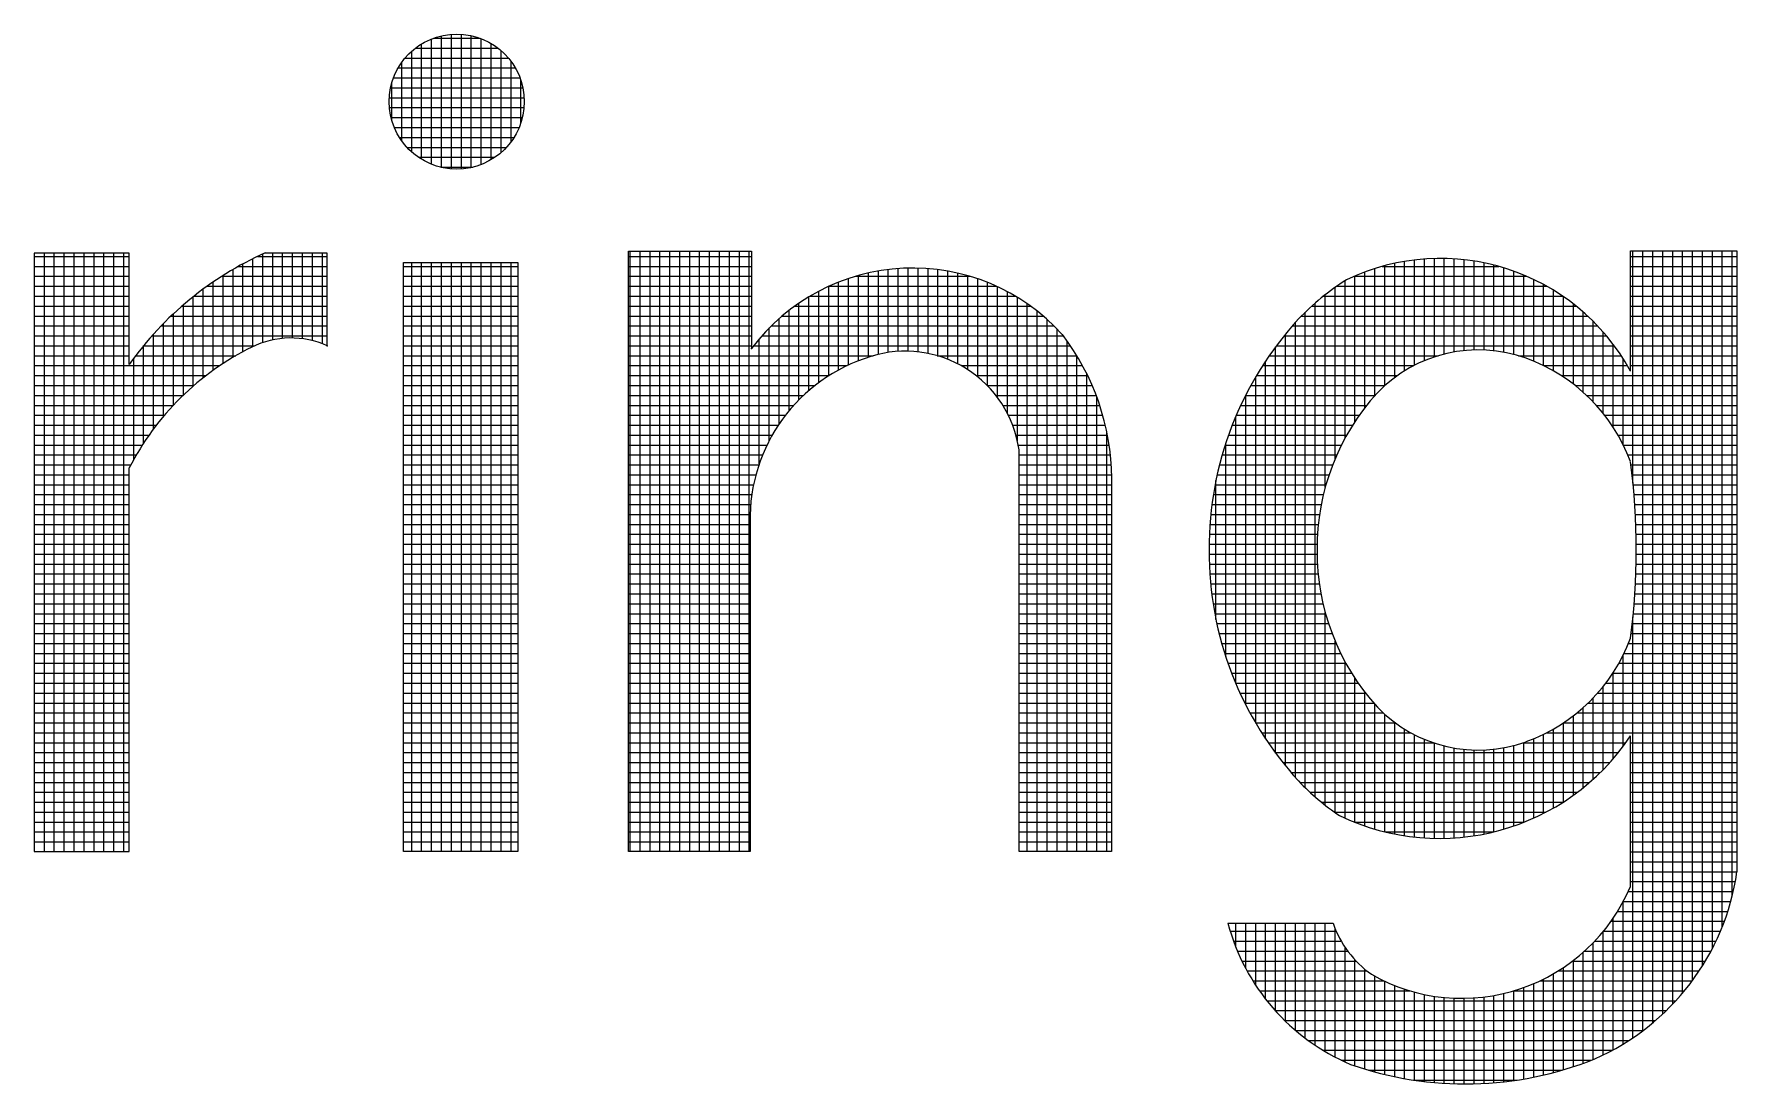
# Model space of a CAD drawing. Header units: inches. Extents: x 1009 to 1850, y 0 to 594.
# Drawn here: x 1739.216 to 1742.194, y 99.481 to 101.318 of the extents above; entities that cross this region are included whole.
import ezdxf

# ---------------------------------------------------------------- set-up
doc = ezdxf.new("R2010")
doc.units = ezdxf.units.IN
doc.header["$MEASUREMENT"] = 0
doc.layers.add('BG ÇÑ±¹Áö¿ª³\xad¹æ±â¼úÁÖ½ÄÈ¸»ç CI', color=7, linetype='Continuous')

msp = doc.modelspace()

# ---------------------------------------------------------------- linework, layer by layer
at = {"layer": 'BG ÇÑ±¹Áö¿ª³\xad¹æ±â¼úÁÖ½ÄÈ¸»ç CI', "color": 7, "linetype": 'Continuous', "lineweight": 25}
for p, q in [((1739.946, 101.0825), (1739.946, 101.3181)), ((1739.9634, 101.0824), (1739.9634, 101.3182)), ((1739.8766, 101.1121), (1739.8766, 101.2885)), ((1739.8831, 101.2939), (1740.0275, 101.2939)), ((1739.8939, 101.0993), (1739.8939, 101.3013)), ((1739.9113, 101.0906), (1739.9113, 101.31)), ((1739.9145, 101.3112), (1739.996, 101.3112)), ((1739.9287, 101.0851), (1739.9287, 101.3155)), ((1739.9808, 101.0849), (1739.9808, 101.3157)), ((1739.9981, 101.0902), (1739.9981, 101.3104)), ((1740.0155, 101.0986), (1740.0155, 101.302)), ((1740.0329, 101.1111), (1740.0329, 101.2894)), ((1739.8528, 101.2591), (1740.0578, 101.2591)), ((1739.8592, 101.1314), (1739.8592, 101.2692)), ((1739.8649, 101.2765), (1740.0456, 101.2765)), ((1740.0502, 101.1299), (1740.0502, 101.2707)), ((1739.8418, 101.167), (1739.8418, 101.2336)), ((1739.8446, 101.2418), (1740.0659, 101.2418)), ((1740.0676, 101.1635), (1740.0676, 101.2371)), ((1739.8373, 101.207), (1740.0733, 101.207)), ((1739.8396, 101.2244), (1740.071, 101.2244)), ((1739.8375, 101.1897), (1740.073, 101.1897)), ((1739.8404, 101.1723), (1740.0701, 101.1723)), ((1739.8461, 101.155), (1740.0644, 101.155)), ((1739.8551, 101.1376), (1740.0554, 101.1376)), ((1739.8683, 101.1202), (1740.0422, 101.1202)), ((1739.8884, 101.1029), (1740.0222, 101.1029)), ((1739.9272, 101.0855), (1739.9834, 101.0855)), ((1739.2161, 100.9353), (1739.2161, 99.8879)), ((1739.3826, 100.9353), (1739.2161, 100.9353)), ((1739.2167, 99.8879), (1739.2167, 100.9353)), ((1739.2341, 99.8879), (1739.2341, 100.9353)), ((1739.2515, 99.8879), (1739.2515, 100.9353)), ((1739.2688, 99.8879), (1739.2688, 100.9353)), ((1739.2862, 99.8879), (1739.2862, 100.9353)), ((1739.3035, 99.8879), (1739.3035, 100.9353)), ((1739.3209, 99.8879), (1739.3209, 100.9353)), ((1739.3383, 99.8879), (1739.3383, 100.9353)), ((1739.3556, 99.8879), (1739.3556, 100.9353)), ((1739.373, 99.8879), (1739.373, 100.9353)), ((1739.3826, 100.7401), (1739.3826, 100.9353)), ((1739.6161, 100.7785), (1739.6161, 100.9334)), ((1739.7289, 100.9353), (1739.6205, 100.9353)), ((1739.6335, 100.7833), (1739.6335, 100.9353)), ((1739.6508, 100.7859), (1739.6508, 100.9353)), ((1739.6682, 100.7866), (1739.6682, 100.9353)), ((1739.6856, 100.7853), (1739.6856, 100.9353)), ((1739.7029, 100.7819), (1739.7029, 100.9353)), ((1739.7203, 100.7765), (1739.7203, 100.9353)), ((1739.7289, 100.7729), (1739.7289, 100.9353)), ((1740.2557, 99.8879), (1740.2557, 100.9383)), ((1740.2557, 100.9383), (1740.4706, 100.9383)), ((1740.2586, 99.8879), (1740.2586, 100.9383)), ((1740.276, 99.8879), (1740.276, 100.9383)), ((1740.2933, 99.8879), (1740.2933, 100.9383)), ((1740.3107, 99.8879), (1740.3107, 100.9383)), ((1740.3281, 99.8879), (1740.3281, 100.9383)), ((1740.3454, 99.8879), (1740.3454, 100.9383)), ((1740.3628, 99.8879), (1740.3628, 100.9383)), ((1740.3801, 99.8879), (1740.3801, 100.9383)), ((1740.3975, 99.8879), (1740.3975, 100.9383)), ((1740.4149, 99.8879), (1740.4149, 100.9383)), ((1740.4322, 99.8879), (1740.4322, 100.9383)), ((1740.4496, 99.8879), (1740.4496, 100.9383)), ((1740.467, 99.8879), (1740.467, 100.9383)), ((1740.4706, 100.9383), (1740.4706, 100.7681)), ((1742.0081, 100.7284), (1742.0081, 100.9389)), ((1742.0081, 100.9389), (1742.1943, 100.9389)), ((1742.0124, 100.5323), (1742.0124, 100.9389)), ((1742.0298, 99.5743), (1742.0298, 100.9389)), ((1742.0471, 99.5881), (1742.0471, 100.9389)), ((1742.0645, 99.6035), (1742.0645, 100.9389)), ((1742.0819, 99.6207), (1742.0819, 100.9389)), ((1742.0992, 99.6401), (1742.0992, 100.9389)), ((1742.1166, 99.6622), (1742.1166, 100.9389)), ((1742.134, 99.6878), (1742.134, 100.9389)), ((1742.1513, 99.7182), (1742.1513, 100.9389)), ((1742.1687, 99.7564), (1742.1687, 100.9389)), ((1742.1861, 99.8105), (1742.1861, 100.9389)), ((1742.1943, 100.9389), (1742.1943, 99.8526)), ((1739.2161, 100.9292), (1739.3826, 100.9292)), ((1739.2161, 100.9119), (1739.3826, 100.9119)), ((1739.564, 100.7528), (1739.564, 100.9066)), ((1739.5733, 100.9119), (1739.7289, 100.9119)), ((1739.5814, 100.7626), (1739.5814, 100.9163)), ((1739.5987, 100.7715), (1739.5987, 100.9252)), ((1739.6071, 100.9292), (1739.7289, 100.9292)), ((1739.8623, 100.9188), (1740.062, 100.9188)), ((1739.8623, 99.8879), (1739.8623, 100.9188)), ((1739.8623, 100.9119), (1740.062, 100.9119)), ((1739.8766, 99.8879), (1739.8766, 100.9188)), ((1739.8939, 99.8879), (1739.8939, 100.9188)), ((1739.9113, 99.8879), (1739.9113, 100.9188)), ((1739.9287, 99.8879), (1739.9287, 100.9188)), ((1739.946, 99.8879), (1739.946, 100.9188)), ((1739.9634, 99.8879), (1739.9634, 100.9188)), ((1739.9808, 99.8879), (1739.9808, 100.9188)), ((1739.9981, 99.8879), (1739.9981, 100.9188)), ((1740.0155, 99.8879), (1740.0155, 100.9188)), ((1740.0329, 99.8879), (1740.0329, 100.9188)), ((1740.0502, 99.8879), (1740.0502, 100.9188)), ((1740.062, 100.9188), (1740.062, 99.8879)), ((1740.2557, 100.9292), (1740.4706, 100.9292)), ((1740.2557, 100.9119), (1740.4706, 100.9119)), ((1740.6927, 100.7579), (1740.6927, 100.9039)), ((1740.7101, 100.7613), (1740.7101, 100.9064)), ((1740.7274, 100.7631), (1740.7274, 100.9081)), ((1740.7448, 100.7634), (1740.7448, 100.9089)), ((1740.7622, 100.7622), (1740.7622, 100.9089)), ((1740.7795, 100.7595), (1740.7795, 100.908)), ((1740.7969, 100.7552), (1740.7969, 100.9062)), ((1740.8143, 100.7492), (1740.8143, 100.9036)), ((1741.5436, 100.6647), (1741.5436, 100.902)), ((1741.5609, 100.6858), (1741.5609, 100.908)), ((1741.574, 100.9119), (1741.7776, 100.9119)), ((1741.5783, 100.7032), (1741.5783, 100.913)), ((1741.5957, 100.7174), (1741.5957, 100.9172)), ((1741.613, 100.7292), (1741.613, 100.9206)), ((1741.6304, 100.7389), (1741.6304, 100.9231)), ((1741.6478, 100.747), (1741.6478, 100.9248)), ((1741.6651, 100.7534), (1741.6651, 100.9257)), ((1741.6825, 100.7585), (1741.6825, 100.9258)), ((1741.6998, 100.7622), (1741.6998, 100.925)), ((1741.7172, 100.7646), (1741.7172, 100.9235)), ((1741.7346, 100.7657), (1741.7346, 100.9212)), ((1741.7519, 100.7656), (1741.7519, 100.9181)), ((1741.7693, 100.7643), (1741.7693, 100.9141)), ((1741.7867, 100.7617), (1741.7867, 100.9092)), ((1741.804, 100.7578), (1741.804, 100.9034)), ((1742.0081, 100.9292), (1742.1943, 100.9292)), ((1742.0081, 100.9119), (1742.1943, 100.9119)), ((1739.2161, 100.8945), (1739.3826, 100.8945)), ((1739.2161, 100.8771), (1739.3826, 100.8771)), ((1739.5119, 100.7169), (1739.5119, 100.8724)), ((1739.5185, 100.8771), (1739.7289, 100.8771)), ((1739.5293, 100.73), (1739.5293, 100.8847)), ((1739.5442, 100.8945), (1739.7289, 100.8945)), ((1739.5466, 100.7419), (1739.5466, 100.896)), ((1739.8623, 100.8945), (1740.062, 100.8945)), ((1739.8623, 100.8771), (1740.062, 100.8771)), ((1740.2557, 100.8945), (1740.4706, 100.8945)), ((1740.2557, 100.8771), (1740.4706, 100.8771)), ((1740.6059, 100.7205), (1740.6059, 100.877)), ((1740.6061, 100.8771), (1740.8992, 100.8771)), ((1740.6232, 100.7307), (1740.6232, 100.8844)), ((1740.6406, 100.7395), (1740.6406, 100.8908)), ((1740.6524, 100.8945), (1740.8528, 100.8945)), ((1740.658, 100.7468), (1740.658, 100.8961)), ((1740.6753, 100.753), (1740.6753, 100.9004)), ((1740.8316, 100.7413), (1740.8316, 100.9001)), ((1740.849, 100.7312), (1740.849, 100.8956)), ((1740.8664, 100.7186), (1740.8664, 100.8902)), ((1740.8837, 100.7027), (1740.8837, 100.8837)), ((1740.9011, 100.6823), (1740.9011, 100.8763)), ((1741.4915, 100.5752), (1741.4915, 100.875)), ((1741.4945, 100.8771), (1741.8615, 100.8771)), ((1741.5088, 100.6113), (1741.5088, 100.8866)), ((1741.525, 100.8945), (1741.8265, 100.8945)), ((1741.5262, 100.6403), (1741.5262, 100.895)), ((1741.8214, 100.7526), (1741.8214, 100.8967)), ((1741.8388, 100.746), (1741.8388, 100.8889)), ((1741.8561, 100.7381), (1741.8561, 100.8801)), ((1742.0081, 100.8945), (1742.1943, 100.8945)), ((1742.0081, 100.8771), (1742.1943, 100.8771)), ((1739.2161, 100.8598), (1739.3826, 100.8598)), ((1739.2161, 100.8424), (1739.3826, 100.8424)), ((1739.4746, 100.8424), (1739.7289, 100.8424)), ((1739.4772, 100.6866), (1739.4772, 100.8446)), ((1739.4946, 100.7025), (1739.4946, 100.859)), ((1739.4955, 100.8598), (1739.7289, 100.8598)), ((1739.8623, 100.8598), (1740.062, 100.8598)), ((1739.8623, 100.8424), (1740.062, 100.8424)), ((1740.2557, 100.8598), (1740.4706, 100.8598)), ((1740.2557, 100.8424), (1740.4706, 100.8424)), ((1740.5463, 100.8424), (1740.9589, 100.8424)), ((1740.5538, 100.6783), (1740.5538, 100.8476)), ((1740.5712, 100.6946), (1740.5712, 100.8588)), ((1740.5728, 100.8598), (1740.9324, 100.8598)), ((1740.5885, 100.7085), (1740.5885, 100.8685)), ((1740.9184, 100.6545), (1740.9184, 100.8676)), ((1740.9358, 100.6066), (1740.9358, 100.8577)), ((1740.9532, 99.8879), (1740.9532, 100.8465)), ((1741.4508, 100.8424), (1741.9128, 100.8424)), ((1741.4567, 99.9836), (1741.4567, 100.8477)), ((1741.4712, 100.8598), (1741.8894, 100.8598)), ((1741.4741, 100.5249), (1741.4741, 100.862)), ((1741.8735, 100.7289), (1741.8735, 100.8701)), ((1741.8909, 100.7182), (1741.8909, 100.8587)), ((1741.9082, 100.7057), (1741.9082, 100.846)), ((1742.0081, 100.8598), (1742.1943, 100.8598)), ((1742.0081, 100.8424), (1742.1943, 100.8424)), ((1739.2161, 100.825), (1739.3826, 100.825)), ((1739.4425, 100.6495), (1739.4425, 100.812)), ((1739.4556, 100.825), (1739.7289, 100.825)), ((1739.4598, 100.6691), (1739.4598, 100.829)), ((1739.8623, 100.825), (1740.062, 100.825)), ((1740.2557, 100.825), (1740.4706, 100.825)), ((1740.5191, 100.6359), (1740.5191, 100.8206)), ((1740.5242, 100.825), (1740.9811, 100.825)), ((1740.5364, 100.6591), (1740.5364, 100.835)), ((1740.9705, 99.8879), (1740.9705, 100.8336)), ((1740.9879, 99.8879), (1740.9879, 100.8191)), ((1741.422, 100.0176), (1741.422, 100.8136)), ((1741.4327, 100.825), (1741.9329, 100.825)), ((1741.4394, 99.9996), (1741.4394, 100.8317)), ((1741.9256, 100.6913), (1741.9256, 100.8316)), ((1741.943, 100.6744), (1741.943, 100.8154)), ((1742.0081, 100.825), (1742.1943, 100.825)), ((1739.2161, 100.8077), (1739.3826, 100.8077)), ((1739.2161, 100.7903), (1739.3826, 100.7903)), ((1739.4222, 100.7903), (1739.7289, 100.7903)), ((1739.4251, 100.6276), (1739.4251, 100.7935)), ((1739.4382, 100.8077), (1739.7289, 100.8077)), ((1739.8623, 100.8077), (1740.062, 100.8077)), ((1739.8623, 100.7903), (1740.062, 100.7903)), ((1740.2557, 100.8077), (1740.4706, 100.8077)), ((1740.2557, 100.7903), (1740.4706, 100.7903)), ((1740.4843, 100.5661), (1740.4843, 100.7853)), ((1740.4887, 100.7903), (1741.0162, 100.7903)), ((1740.5017, 100.6067), (1740.5017, 100.8042)), ((1740.5052, 100.8077), (1741.0001, 100.8077)), ((1741.0053, 99.8879), (1741.0053, 100.8024)), ((1741.4022, 100.7903), (1741.9659, 100.7903)), ((1741.4047, 100.0379), (1741.4047, 100.7933)), ((1741.4168, 100.8077), (1741.9505, 100.8077)), ((1741.9603, 100.6545), (1741.9603, 100.7969)), ((1742.0081, 100.8077), (1742.1943, 100.8077)), ((1742.0081, 100.7903), (1742.1943, 100.7903)), ((1739.2161, 100.7729), (1739.3826, 100.7729)), ((1739.2161, 100.7556), (1739.3826, 100.7556)), ((1739.3938, 100.7556), (1739.5688, 100.7556)), ((1739.4075, 100.7729), (1739.6018, 100.7729)), ((1739.4077, 100.6027), (1739.4077, 100.7733)), ((1739.8623, 100.7729), (1740.062, 100.7729)), ((1739.8623, 100.7556), (1740.062, 100.7556)), ((1740.2557, 100.7729), (1740.4706, 100.7729)), ((1740.2557, 100.7556), (1740.6838, 100.7556)), ((1740.4743, 100.7729), (1741.0286, 100.7729)), ((1740.7956, 100.7556), (1741.0397, 100.7556)), ((1741.0226, 99.8879), (1741.0226, 100.7815)), ((1741.04, 99.8879), (1741.04, 100.7551)), ((1741.3763, 100.7556), (1741.6719, 100.7556)), ((1741.3873, 100.0603), (1741.3873, 100.771)), ((1741.3887, 100.7729), (1741.9796, 100.7729)), ((1741.8121, 100.7556), (1741.9918, 100.7556)), ((1741.9777, 100.6305), (1741.9777, 100.7756)), ((1742.0081, 100.7729), (1742.1943, 100.7729)), ((1742.0081, 100.7556), (1742.1943, 100.7556)), ((1739.2161, 100.7382), (1739.541, 100.7382)), ((1739.3904, 100.5739), (1739.3904, 100.7509)), ((1739.8623, 100.7382), (1740.062, 100.7382)), ((1740.2557, 100.7382), (1740.6379, 100.7382)), ((1740.8373, 100.7382), (1741.0497, 100.7382)), ((1741.0574, 99.8879), (1741.0574, 100.7235)), ((1741.3647, 100.7382), (1741.629, 100.7382)), ((1741.3699, 100.085), (1741.3699, 100.7462)), ((1741.856, 100.7382), (1742.0026, 100.7382)), ((1741.995, 100.6002), (1741.995, 100.7505)), ((1742.0081, 100.7382), (1742.1943, 100.7382)), ((1739.2161, 100.7208), (1739.5169, 100.7208)), ((1739.2161, 100.7035), (1739.4957, 100.7035)), ((1739.8623, 100.7208), (1740.062, 100.7208)), ((1739.8623, 100.7035), (1740.062, 100.7035)), ((1740.2557, 100.7208), (1740.6065, 100.7208)), ((1740.2557, 100.7035), (1740.5819, 100.7035)), ((1740.8635, 100.7208), (1741.0586, 100.7208)), ((1740.883, 100.7035), (1741.0666, 100.7035)), ((1741.3441, 100.7035), (1741.5786, 100.7035)), ((1741.3526, 100.1128), (1741.3526, 100.7184)), ((1741.354, 100.7208), (1741.6005, 100.7208)), ((1741.8868, 100.7208), (1742.1943, 100.7208)), ((1741.9111, 100.7035), (1742.1943, 100.7035)), ((1739.2161, 100.6861), (1739.4766, 100.6861)), ((1739.2161, 100.6687), (1739.4595, 100.6687)), ((1739.8623, 100.6861), (1740.062, 100.6861)), ((1739.8623, 100.6687), (1740.062, 100.6687)), ((1740.2557, 100.6861), (1740.5617, 100.6861)), ((1740.2557, 100.6687), (1740.5447, 100.6687)), ((1740.8982, 100.6861), (1741.0736, 100.6861)), ((1740.9103, 100.6687), (1741.0797, 100.6687)), ((1741.0747, 99.8879), (1741.0747, 100.6831)), ((1741.3265, 100.6687), (1741.5467, 100.6687)), ((1741.3349, 100.6861), (1741.5612, 100.6861)), ((1741.3352, 100.1446), (1741.3352, 100.6866)), ((1741.9312, 100.6861), (1742.1943, 100.6861)), ((1741.9482, 100.6687), (1742.1943, 100.6687)), ((1739.2161, 100.6514), (1739.444, 100.6514)), ((1739.2161, 100.634), (1739.43, 100.634)), ((1739.8623, 100.6514), (1740.062, 100.6514)), ((1739.8623, 100.634), (1740.062, 100.634)), ((1740.2557, 100.6514), (1740.5302, 100.6514)), ((1740.2557, 100.634), (1740.5178, 100.634)), ((1740.92, 100.6514), (1741.085, 100.6514)), ((1740.9276, 100.634), (1741.0895, 100.634)), ((1741.3117, 100.634), (1741.5221, 100.634)), ((1741.3178, 100.182), (1741.3178, 100.6492)), ((1741.3187, 100.6514), (1741.5337, 100.6514)), ((1741.9628, 100.6514), (1742.1943, 100.6514)), ((1741.9753, 100.634), (1742.1943, 100.634)), ((1739.2161, 100.6167), (1739.4172, 100.6167)), ((1739.8623, 100.6167), (1740.062, 100.6167)), ((1740.2557, 100.6167), (1740.5071, 100.6167)), ((1740.9333, 100.6167), (1741.0932, 100.6167)), ((1741.0921, 99.8879), (1741.0921, 100.6223)), ((1741.3052, 100.6167), (1741.5118, 100.6167)), ((1741.9862, 100.6167), (1742.1943, 100.6167)), ((1739.2161, 100.5993), (1739.4055, 100.5993)), ((1739.2161, 100.5819), (1739.3949, 100.5819)), ((1739.8623, 100.5993), (1740.062, 100.5993)), ((1739.8623, 100.5819), (1740.062, 100.5819)), ((1740.2557, 100.5993), (1740.498, 100.5993)), ((1740.2557, 100.5819), (1740.4903, 100.5819)), ((1740.9373, 100.5993), (1741.0962, 100.5993)), ((1740.9387, 99.8879), (1740.9387, 100.5909)), ((1740.9387, 100.5819), (1741.0984, 100.5819)), ((1741.2941, 100.5819), (1741.4944, 100.5819)), ((1741.2993, 100.5993), (1741.5026, 100.5993)), ((1741.3005, 100.2284), (1741.3005, 100.6028)), ((1741.9955, 100.5993), (1742.1943, 100.5993)), ((1742.0034, 100.5819), (1742.1943, 100.5819)), ((1739.2161, 100.5646), (1739.3853, 100.5646)), ((1739.2161, 100.5472), (1739.3826, 100.5472)), ((1739.3826, 99.8879), (1739.3826, 100.5592)), ((1739.8623, 100.5646), (1740.062, 100.5646)), ((1739.8623, 100.5472), (1740.062, 100.5472)), ((1740.2557, 100.5646), (1740.4838, 100.5646)), ((1740.2557, 100.5472), (1740.4785, 100.5472)), ((1740.9387, 100.5646), (1741.0999, 100.5646)), ((1740.9387, 100.5472), (1741.1006, 100.5472)), ((1741.2852, 100.5472), (1741.4809, 100.5472)), ((1741.2894, 100.5646), (1741.4872, 100.5646)), ((1742.0088, 100.5646), (1742.1943, 100.5646)), ((1742.0109, 100.5472), (1742.1943, 100.5472)), ((1739.2161, 100.5298), (1739.3826, 100.5298)), ((1739.8623, 100.5298), (1740.062, 100.5298)), ((1740.2557, 100.5298), (1740.4744, 100.5298)), ((1740.9387, 100.5298), (1741.1007, 100.5298)), ((1741.1007, 100.5414), (1741.1007, 99.8879)), ((1741.2816, 100.5298), (1741.4755, 100.5298)), ((1741.2831, 100.294), (1741.2831, 100.5372)), ((1742.0126, 100.5298), (1742.1943, 100.5298)), ((1739.2161, 100.5125), (1739.3826, 100.5125)), ((1739.2161, 100.4951), (1739.3826, 100.4951)), ((1739.8623, 100.5125), (1740.062, 100.5125)), ((1739.8623, 100.4951), (1740.062, 100.4951)), ((1740.2557, 100.5125), (1740.4713, 100.5125)), ((1740.2557, 100.4951), (1740.4693, 100.4951)), ((1740.9387, 100.5125), (1741.1007, 100.5125)), ((1740.9387, 100.4951), (1741.1007, 100.4951)), ((1741.2761, 100.4951), (1741.4672, 100.4951)), ((1741.2786, 100.5125), (1741.4709, 100.5125)), ((1742.0142, 100.5125), (1742.1943, 100.5125)), ((1742.0155, 100.4951), (1742.1943, 100.4951)), ((1739.2161, 100.4777), (1739.3826, 100.4777)), ((1739.2161, 100.4604), (1739.3826, 100.4604)), ((1739.8623, 100.4777), (1740.062, 100.4777)), ((1739.8623, 100.4604), (1740.062, 100.4604)), ((1740.2557, 100.4777), (1740.4683, 100.4777)), ((1740.2557, 100.4604), (1740.4683, 100.4604)), ((1740.4683, 100.4639), (1740.4683, 99.8879)), ((1740.9387, 100.4777), (1741.1007, 100.4777)), ((1740.9387, 100.4604), (1741.1007, 100.4604)), ((1741.2726, 100.4604), (1741.462, 100.4604)), ((1741.2741, 100.4777), (1741.4642, 100.4777)), ((1742.0165, 100.4777), (1742.1943, 100.4777)), ((1742.0173, 100.4604), (1742.1943, 100.4604)), ((1739.2161, 100.443), (1739.3826, 100.443)), ((1739.2161, 100.4256), (1739.3826, 100.4256)), ((1739.8623, 100.443), (1740.062, 100.443)), ((1739.8623, 100.4256), (1740.062, 100.4256)), ((1740.2557, 100.443), (1740.4683, 100.443)), ((1740.2557, 100.4256), (1740.4683, 100.4256)), ((1740.9387, 100.443), (1741.1007, 100.443)), ((1740.9387, 100.4256), (1741.1007, 100.4256)), ((1741.2712, 100.4256), (1741.4599, 100.4256)), ((1741.2716, 100.443), (1741.4606, 100.443)), ((1742.0178, 100.443), (1742.1943, 100.443)), ((1742.0181, 100.4256), (1742.1943, 100.4256)), ((1739.2161, 100.4083), (1739.3826, 100.4083)), ((1739.8623, 100.4083), (1740.062, 100.4083)), ((1740.2557, 100.4083), (1740.4683, 100.4083)), ((1740.9387, 100.4083), (1741.1007, 100.4083)), ((1741.2711, 100.4083), (1741.4599, 100.4083)), ((1742.0181, 100.4083), (1742.1943, 100.4083)), ((1739.2161, 100.3909), (1739.3826, 100.3909)), ((1739.2161, 100.3736), (1739.3826, 100.3736)), ((1739.8623, 100.3909), (1740.062, 100.3909)), ((1739.8623, 100.3736), (1740.062, 100.3736)), ((1740.2557, 100.3909), (1740.4683, 100.3909)), ((1740.2557, 100.3736), (1740.4683, 100.3736)), ((1740.9387, 100.3909), (1741.1007, 100.3909)), ((1740.9387, 100.3736), (1741.1007, 100.3736)), ((1741.2715, 100.3909), (1741.4605, 100.3909)), ((1741.2724, 100.3736), (1741.4618, 100.3736)), ((1742.0174, 100.3736), (1742.1943, 100.3736)), ((1742.0179, 100.3909), (1742.1943, 100.3909)), ((1739.2161, 100.3562), (1739.3826, 100.3562)), ((1739.2161, 100.3388), (1739.3826, 100.3388)), ((1739.8623, 100.3562), (1740.062, 100.3562)), ((1739.8623, 100.3388), (1740.062, 100.3388)), ((1740.2557, 100.3562), (1740.4683, 100.3562)), ((1740.2557, 100.3388), (1740.4683, 100.3388)), ((1740.9387, 100.3562), (1741.1007, 100.3562)), ((1740.9387, 100.3388), (1741.1007, 100.3388)), ((1741.2738, 100.3562), (1741.4638, 100.3562)), ((1741.2757, 100.3388), (1741.4667, 100.3388)), ((1742.0157, 100.3388), (1742.1943, 100.3388)), ((1742.0166, 100.3562), (1742.1943, 100.3562)), ((1739.2161, 100.3215), (1739.3826, 100.3215)), ((1739.8623, 100.3215), (1740.062, 100.3215)), ((1740.2557, 100.3215), (1740.4683, 100.3215)), ((1740.9387, 100.3215), (1741.1007, 100.3215)), ((1741.2782, 100.3215), (1741.4703, 100.3215)), ((1741.4741, 99.9692), (1741.4741, 100.3063)), ((1742.0144, 100.3215), (1742.1943, 100.3215)), ((1739.2161, 100.3041), (1739.3826, 100.3041)), ((1739.2161, 100.2867), (1739.3826, 100.2867)), ((1739.8623, 100.3041), (1740.062, 100.3041)), ((1739.8623, 100.2867), (1740.062, 100.2867)), ((1740.2557, 100.3041), (1740.4683, 100.3041)), ((1740.2557, 100.2867), (1740.4683, 100.2867)), ((1740.9387, 100.3041), (1741.1007, 100.3041)), ((1740.9387, 100.2867), (1741.1007, 100.2867)), ((1741.2811, 100.3041), (1741.4747, 100.3041)), ((1741.2846, 100.2867), (1741.48, 100.2867)), ((1742.0111, 100.2867), (1742.1943, 100.2867)), ((1742.0124, 99.5619), (1742.0124, 100.2989)), ((1742.0129, 100.3041), (1742.1943, 100.3041)), ((1739.2161, 100.2694), (1739.3826, 100.2694)), ((1739.2161, 100.252), (1739.3826, 100.252)), ((1739.8623, 100.2694), (1740.062, 100.2694)), ((1739.8623, 100.252), (1740.062, 100.252)), ((1740.2557, 100.2694), (1740.4683, 100.2694)), ((1740.2557, 100.252), (1740.4683, 100.252)), ((1740.9387, 100.2694), (1741.1007, 100.2694)), ((1740.9387, 100.252), (1741.1007, 100.252)), ((1741.2887, 100.2694), (1741.4861, 100.2694)), ((1741.2933, 100.252), (1741.4932, 100.252)), ((1741.4915, 99.9563), (1741.4915, 100.256)), ((1742.0045, 100.252), (1742.1943, 100.252)), ((1742.0091, 100.2694), (1742.1943, 100.2694)), ((1739.2161, 100.2346), (1739.3826, 100.2346)), ((1739.2161, 100.2173), (1739.3826, 100.2173)), ((1739.8623, 100.2346), (1740.062, 100.2346)), ((1739.8623, 100.2173), (1740.062, 100.2173)), ((1740.2557, 100.2346), (1740.4683, 100.2346)), ((1740.2557, 100.2173), (1740.4683, 100.2173)), ((1740.9387, 100.2346), (1741.1007, 100.2346)), ((1740.9387, 100.2173), (1741.1007, 100.2173)), ((1741.2985, 100.2346), (1741.5012, 100.2346)), ((1741.3042, 100.2173), (1741.5103, 100.2173)), ((1741.5088, 99.9464), (1741.5088, 100.2199)), ((1741.9877, 100.2173), (1742.1943, 100.2173)), ((1741.995, 100.0719), (1741.995, 100.2311)), ((1741.9968, 100.2346), (1742.1943, 100.2346)), ((1739.2161, 100.1999), (1739.3826, 100.1999)), ((1739.8623, 100.1999), (1740.062, 100.1999)), ((1740.2557, 100.1999), (1740.4683, 100.1999)), ((1740.9387, 100.1999), (1741.1007, 100.1999)), ((1741.3106, 100.1999), (1741.5205, 100.1999)), ((1741.5262, 99.9391), (1741.5262, 100.1909)), ((1741.9771, 100.1999), (1742.1943, 100.1999)), ((1741.9777, 100.0503), (1741.9777, 100.2008)), ((1739.2161, 100.1825), (1739.3826, 100.1825)), ((1739.2161, 100.1652), (1739.3826, 100.1652)), ((1739.8623, 100.1825), (1740.062, 100.1825)), ((1739.8623, 100.1652), (1740.062, 100.1652)), ((1740.2557, 100.1825), (1740.4683, 100.1825)), ((1740.2557, 100.1652), (1740.4683, 100.1652)), ((1740.9387, 100.1825), (1741.1007, 100.1825)), ((1740.9387, 100.1652), (1741.1007, 100.1652)), ((1741.3176, 100.1825), (1741.5319, 100.1825)), ((1741.3253, 100.1652), (1741.5446, 100.1652)), ((1741.5436, 99.9326), (1741.5436, 100.1665)), ((1741.943, 100.0147), (1741.943, 100.1568)), ((1741.9506, 100.1652), (1742.1943, 100.1652)), ((1741.9603, 100.0314), (1741.9603, 100.1767)), ((1741.9648, 100.1825), (1742.1943, 100.1825)), ((1739.2161, 100.1478), (1739.3826, 100.1478)), ((1739.2161, 100.1304), (1739.3826, 100.1304)), ((1739.8623, 100.1478), (1740.062, 100.1478)), ((1739.8623, 100.1304), (1740.062, 100.1304)), ((1740.2557, 100.1478), (1740.4683, 100.1478)), ((1740.2557, 100.1304), (1740.4683, 100.1304)), ((1740.9387, 100.1478), (1741.1007, 100.1478)), ((1740.9387, 100.1304), (1741.1007, 100.1304)), ((1741.3336, 100.1478), (1741.5589, 100.1478)), ((1741.3426, 100.1304), (1741.5757, 100.1304)), ((1741.5609, 99.9271), (1741.5609, 100.1455)), ((1741.5783, 99.9225), (1741.5783, 100.1281)), ((1741.9144, 100.1304), (1742.1943, 100.1304)), ((1741.9256, 99.9999), (1741.9256, 100.14)), ((1741.934, 100.1478), (1742.1943, 100.1478)), ((1739.2161, 100.1131), (1739.3826, 100.1131)), ((1739.8623, 100.1131), (1740.062, 100.1131)), ((1740.2557, 100.1131), (1740.4683, 100.1131)), ((1740.9387, 100.1131), (1741.1007, 100.1131)), ((1741.3524, 100.1131), (1741.5967, 100.1131)), ((1741.5957, 99.9186), (1741.5957, 100.1139)), ((1741.613, 99.9156), (1741.613, 100.1021)), ((1741.8735, 99.9642), (1741.8735, 100.1023)), ((1741.8909, 100.1131), (1742.1943, 100.1131)), ((1741.8909, 99.9748), (1741.8909, 100.1131)), ((1741.9082, 99.9866), (1741.9082, 100.1255)), ((1739.2161, 100.0957), (1739.3826, 100.0957)), ((1739.2161, 100.0784), (1739.3826, 100.0784)), ((1739.8623, 100.0957), (1740.062, 100.0957)), ((1739.8623, 100.0784), (1740.062, 100.0784)), ((1740.2557, 100.0957), (1740.4683, 100.0957)), ((1740.2557, 100.0784), (1740.4683, 100.0784)), ((1740.9387, 100.0957), (1741.1007, 100.0957)), ((1740.9387, 100.0784), (1741.1007, 100.0784)), ((1741.363, 100.0957), (1741.6239, 100.0957)), ((1741.3744, 100.0784), (1741.6634, 100.0784)), ((1741.6304, 99.9133), (1741.6304, 100.0923)), ((1741.6478, 99.9118), (1741.6478, 100.0843)), ((1741.6651, 99.911), (1741.6651, 100.0778)), ((1741.6825, 99.911), (1741.6825, 100.0728)), ((1741.6998, 99.9118), (1741.6998, 100.0691)), ((1741.7867, 99.9272), (1741.7867, 100.0695)), ((1741.804, 99.9327), (1741.804, 100.0734)), ((1741.8206, 100.0784), (1741.9998, 100.0784)), ((1741.8214, 99.9391), (1741.8214, 100.0786)), ((1741.8388, 99.9465), (1741.8388, 100.0852)), ((1741.8561, 99.9548), (1741.8561, 100.0931)), ((1741.8613, 100.0957), (1742.1943, 100.0957)), ((1742.0081, 99.8269), (1742.0081, 100.0904)), ((1742.0081, 100.0784), (1742.1943, 100.0784)), ((1739.2161, 100.061), (1739.3826, 100.061)), ((1739.2161, 100.0436), (1739.3826, 100.0436)), ((1739.8623, 100.061), (1740.062, 100.061)), ((1739.8623, 100.0436), (1740.062, 100.0436)), ((1740.2557, 100.061), (1740.4683, 100.061)), ((1740.2557, 100.0436), (1740.4683, 100.0436)), ((1740.9387, 100.061), (1741.1007, 100.061)), ((1740.9387, 100.0436), (1741.1007, 100.0436)), ((1741.3868, 100.061), (1741.9866, 100.061)), ((1741.4001, 100.0436), (1741.9718, 100.0436)), ((1741.7172, 99.9133), (1741.7172, 100.0667)), ((1741.7346, 99.9156), (1741.7346, 100.0655)), ((1741.7519, 99.9187), (1741.7519, 100.0656)), ((1741.7693, 99.9225), (1741.7693, 100.067)), ((1742.0081, 100.061), (1742.1943, 100.061)), ((1742.0081, 100.0436), (1742.1943, 100.0436)), ((1739.2161, 100.0263), (1739.3826, 100.0263)), ((1739.2161, 100.0089), (1739.3826, 100.0089)), ((1739.8623, 100.0263), (1740.062, 100.0263)), ((1739.8623, 100.0089), (1740.062, 100.0089)), ((1740.2557, 100.0263), (1740.4683, 100.0263)), ((1740.2557, 100.0089), (1740.4683, 100.0089)), ((1740.9387, 100.0263), (1741.1007, 100.0263)), ((1740.9387, 100.0089), (1741.1007, 100.0089)), ((1741.4144, 100.0263), (1741.9552, 100.0263)), ((1741.4301, 100.0089), (1741.9364, 100.0089)), ((1742.0081, 100.0263), (1742.1943, 100.0263)), ((1742.0081, 100.0089), (1742.1943, 100.0089)), ((1739.2161, 99.9915), (1739.3826, 99.9915)), ((1739.8623, 99.9915), (1740.062, 99.9915)), ((1740.2557, 99.9915), (1740.4683, 99.9915)), ((1740.9387, 99.9915), (1741.1007, 99.9915)), ((1741.4479, 99.9915), (1741.9149, 99.9915)), ((1742.0081, 99.9915), (1742.1943, 99.9915)), ((1739.2161, 99.9742), (1739.3826, 99.9742)), ((1739.2161, 99.9568), (1739.3826, 99.9568)), ((1739.8623, 99.9742), (1740.062, 99.9742)), ((1739.8623, 99.9568), (1740.062, 99.9568)), ((1740.2557, 99.9742), (1740.4683, 99.9742)), ((1740.2557, 99.9568), (1740.4683, 99.9568)), ((1740.9387, 99.9742), (1741.1007, 99.9742)), ((1740.9387, 99.9568), (1741.1007, 99.9568)), ((1741.4679, 99.9742), (1741.8899, 99.9742)), ((1741.4907, 99.9568), (1741.86, 99.9568)), ((1742.0081, 99.9742), (1742.1943, 99.9742)), ((1742.0081, 99.9568), (1742.1943, 99.9568)), ((1739.2161, 99.9394), (1739.3826, 99.9394)), ((1739.2161, 99.9221), (1739.3826, 99.9221)), ((1739.8623, 99.9394), (1740.062, 99.9394)), ((1739.8623, 99.9221), (1740.062, 99.9221)), ((1740.2557, 99.9394), (1740.4683, 99.9394)), ((1740.2557, 99.9221), (1740.4683, 99.9221)), ((1740.9387, 99.9394), (1741.1007, 99.9394)), ((1740.9387, 99.9221), (1741.1007, 99.9221)), ((1741.5252, 99.9394), (1741.8222, 99.9394)), ((1741.5799, 99.9221), (1741.7675, 99.9221)), ((1742.0081, 99.9394), (1742.1943, 99.9394)), ((1742.0081, 99.9221), (1742.1943, 99.9221)), ((1739.2161, 99.9047), (1739.3826, 99.9047)), ((1739.8623, 99.9047), (1740.062, 99.9047)), ((1740.2557, 99.9047), (1740.4683, 99.9047)), ((1740.9387, 99.9047), (1741.1007, 99.9047)), ((1742.0081, 99.9047), (1742.1943, 99.9047)), ((1739.2161, 99.8879), (1739.3826, 99.8879)), ((1740.062, 99.8879), (1739.8623, 99.8879)), ((1740.4683, 99.8879), (1740.2557, 99.8879)), ((1741.1007, 99.8879), (1740.9387, 99.8879)), ((1742.0081, 99.8873), (1742.1943, 99.8873)), ((1742.0081, 99.87), (1742.1943, 99.87)), ((1742.0081, 99.8526), (1742.1943, 99.8526)), ((1742.0081, 99.8353), (1742.1914, 99.8353)), ((1741.995, 99.5508), (1741.995, 99.7996)), ((1741.9955, 99.8005), (1742.1834, 99.8005)), ((1742.0041, 99.8179), (1742.1878, 99.8179)), ((1741.9777, 99.5408), (1741.9777, 99.7709)), ((1741.9856, 99.7832), (1742.1783, 99.7832)), ((1741.3039, 99.7624), (1741.4878, 99.7624)), ((1741.3079, 99.7484), (1741.4934, 99.7484)), ((1741.3178, 99.7204), (1741.3178, 99.7624)), ((1741.3352, 99.683), (1741.3352, 99.7624)), ((1741.3526, 99.6538), (1741.3526, 99.7624)), ((1741.3699, 99.6295), (1741.3699, 99.7624)), ((1741.3873, 99.6088), (1741.3873, 99.7624)), ((1741.4047, 99.5908), (1741.4047, 99.7624)), ((1741.422, 99.575), (1741.422, 99.7624)), ((1741.4394, 99.5611), (1741.4394, 99.7624)), ((1741.4567, 99.5487), (1741.4567, 99.7624)), ((1741.4741, 99.5378), (1741.4741, 99.7624)), ((1741.4915, 99.5281), (1741.4915, 99.7528)), ((1741.9603, 99.5318), (1741.9603, 99.7477)), ((1741.9609, 99.7484), (1742.1654, 99.7484)), ((1741.9741, 99.7658), (1742.1723, 99.7658)), ((1741.3138, 99.7311), (1741.5022, 99.7311)), ((1741.3206, 99.7137), (1741.5136, 99.7137)), ((1741.5088, 99.5196), (1741.5088, 99.7204)), ((1741.9256, 99.5174), (1741.9256, 99.7116)), ((1741.9279, 99.7137), (1742.1489, 99.7137)), ((1741.943, 99.524), (1741.943, 99.7283)), ((1741.9456, 99.7311), (1742.1577, 99.7311)), ((1741.3284, 99.6963), (1741.5281, 99.6963)), ((1741.5262, 99.5127), (1741.5262, 99.6984)), ((1741.5436, 99.5072), (1741.5436, 99.6818)), ((1741.8909, 99.506), (1741.8909, 99.6848)), ((1741.907, 99.6963), (1742.1392, 99.6963)), ((1741.9082, 99.5114), (1741.9082, 99.6973)), ((1741.3374, 99.679), (1741.547, 99.679)), ((1741.3476, 99.6616), (1741.5768, 99.6616)), ((1741.5609, 99.5022), (1741.5609, 99.6697)), ((1741.5783, 99.4978), (1741.5783, 99.6609)), ((1741.5957, 99.4939), (1741.5957, 99.6535)), ((1741.8388, 99.4931), (1741.8388, 99.6566)), ((1741.8498, 99.6616), (1742.1162, 99.6616)), ((1741.8561, 99.4968), (1741.8561, 99.6647)), ((1741.8735, 99.5011), (1741.8735, 99.674)), ((1741.8817, 99.679), (1742.1283, 99.679)), ((1741.359, 99.6442), (1741.6223, 99.6442)), ((1741.372, 99.6269), (1742.0876, 99.6269)), ((1741.613, 99.4905), (1741.613, 99.6472)), ((1741.6304, 99.4877), (1741.6304, 99.642)), ((1741.6478, 99.4854), (1741.6478, 99.6378)), ((1741.6651, 99.4836), (1741.6651, 99.6347)), ((1741.6825, 99.4823), (1741.6825, 99.6325)), ((1741.6998, 99.4815), (1741.6998, 99.6313)), ((1741.7172, 99.4812), (1741.7172, 99.631)), ((1741.7346, 99.4814), (1741.7346, 99.6317)), ((1741.7519, 99.482), (1741.7519, 99.6333)), ((1741.7693, 99.4832), (1741.7693, 99.6359)), ((1741.7867, 99.4849), (1741.7867, 99.6395)), ((1741.804, 99.4871), (1741.804, 99.6441)), ((1741.8044, 99.6442), (1742.1027, 99.6442)), ((1741.8214, 99.4898), (1741.8214, 99.6498)), ((1741.3867, 99.6095), (1742.0708, 99.6095)), ((1741.4033, 99.5921), (1742.0519, 99.5921)), ((1741.4223, 99.5748), (1742.0304, 99.5748)), ((1741.4443, 99.5574), (1742.0056, 99.5574)), ((1741.4703, 99.5401), (1741.9763, 99.5401)), ((1741.5023, 99.5227), (1741.9397, 99.5227)), ((1741.5497, 99.5053), (1741.8886, 99.5053)), ((1741.6286, 99.488), (1741.8097, 99.488))]:
    msp.add_line(p, q, dxfattribs=at)
msp.add_circle((1739.9553, 101.2003), 0.1182, dxfattribs=at)
for centre, radius, start, end in [((1739.8534, 100.409), 0.5756, 113.87, 144.8809), ((1740.7526, 100.5563), 0.3527, 42.0809, 143.0927), ((1741.6758, 100.5474), 0.3784, 28.5804, 115.7552), ((1741.742, 100.5205), 0.4341, 122.0981, 136.3991), ((1741.8634, 100.4187), 0.5923, 137.3627, 180.2938), ((1739.6653, 100.6319), 0.1547, 65.7198, 116.2531), ((1740.6802, 100.5374), 0.4206, 0.5372, 37.3719), ((1739.8084, 100.3419), 0.4781, 116.2531, 152.9592), ((1740.7656, 100.4696), 0.2974, 106.8512, 181.1019), ((1740.7397, 100.5625), 0.201, 8.1307, 107.4625), ((1741.742, 100.5205), 0.2453, 70.0414, 136.0456), ((1741.7213, 100.4635), 0.306, 20.4054, 70.0414), ((1741.8634, 100.4187), 0.4035, 137.5987, 180.4312), ((1740.8256, 100.4156), 1.1926, 352.5544, 7.4456), ((1741.8634, 100.4126), 0.5923, 179.7062, 222.6373), ((1741.8634, 100.4126), 0.4035, 179.5688, 222.4013), ((1741.7213, 100.3678), 0.306, 289.9586, 339.5946), ((1741.742, 100.3107), 0.2453, 223.9544, 289.9586), ((1741.6737, 100.3121), 0.4012, 244.2448, 326.4501), ((1741.742, 100.3107), 0.4341, 223.6009, 236.016), ((1741.7755, 99.9124), 0.423, 293.7213, 351.8815), ((1741.7133, 99.9507), 0.3197, 240.2936, 337.2308), ((1741.6641, 99.8585), 0.3727, 194.9372, 247.0058), ((1741.6624, 99.8236), 0.185, 199.309, 234.4815), ((1741.7192, 100.0872), 0.606, 250.6586, 291.9444)]:
    msp.add_arc(centre, radius, start, end, dxfattribs=at)
for p in [(1739.7289, 100.7729), (1740.4706, 100.7681)]:
    msp.add_point(p, dxfattribs=at)

doc.saveas('drawing.dxf')
